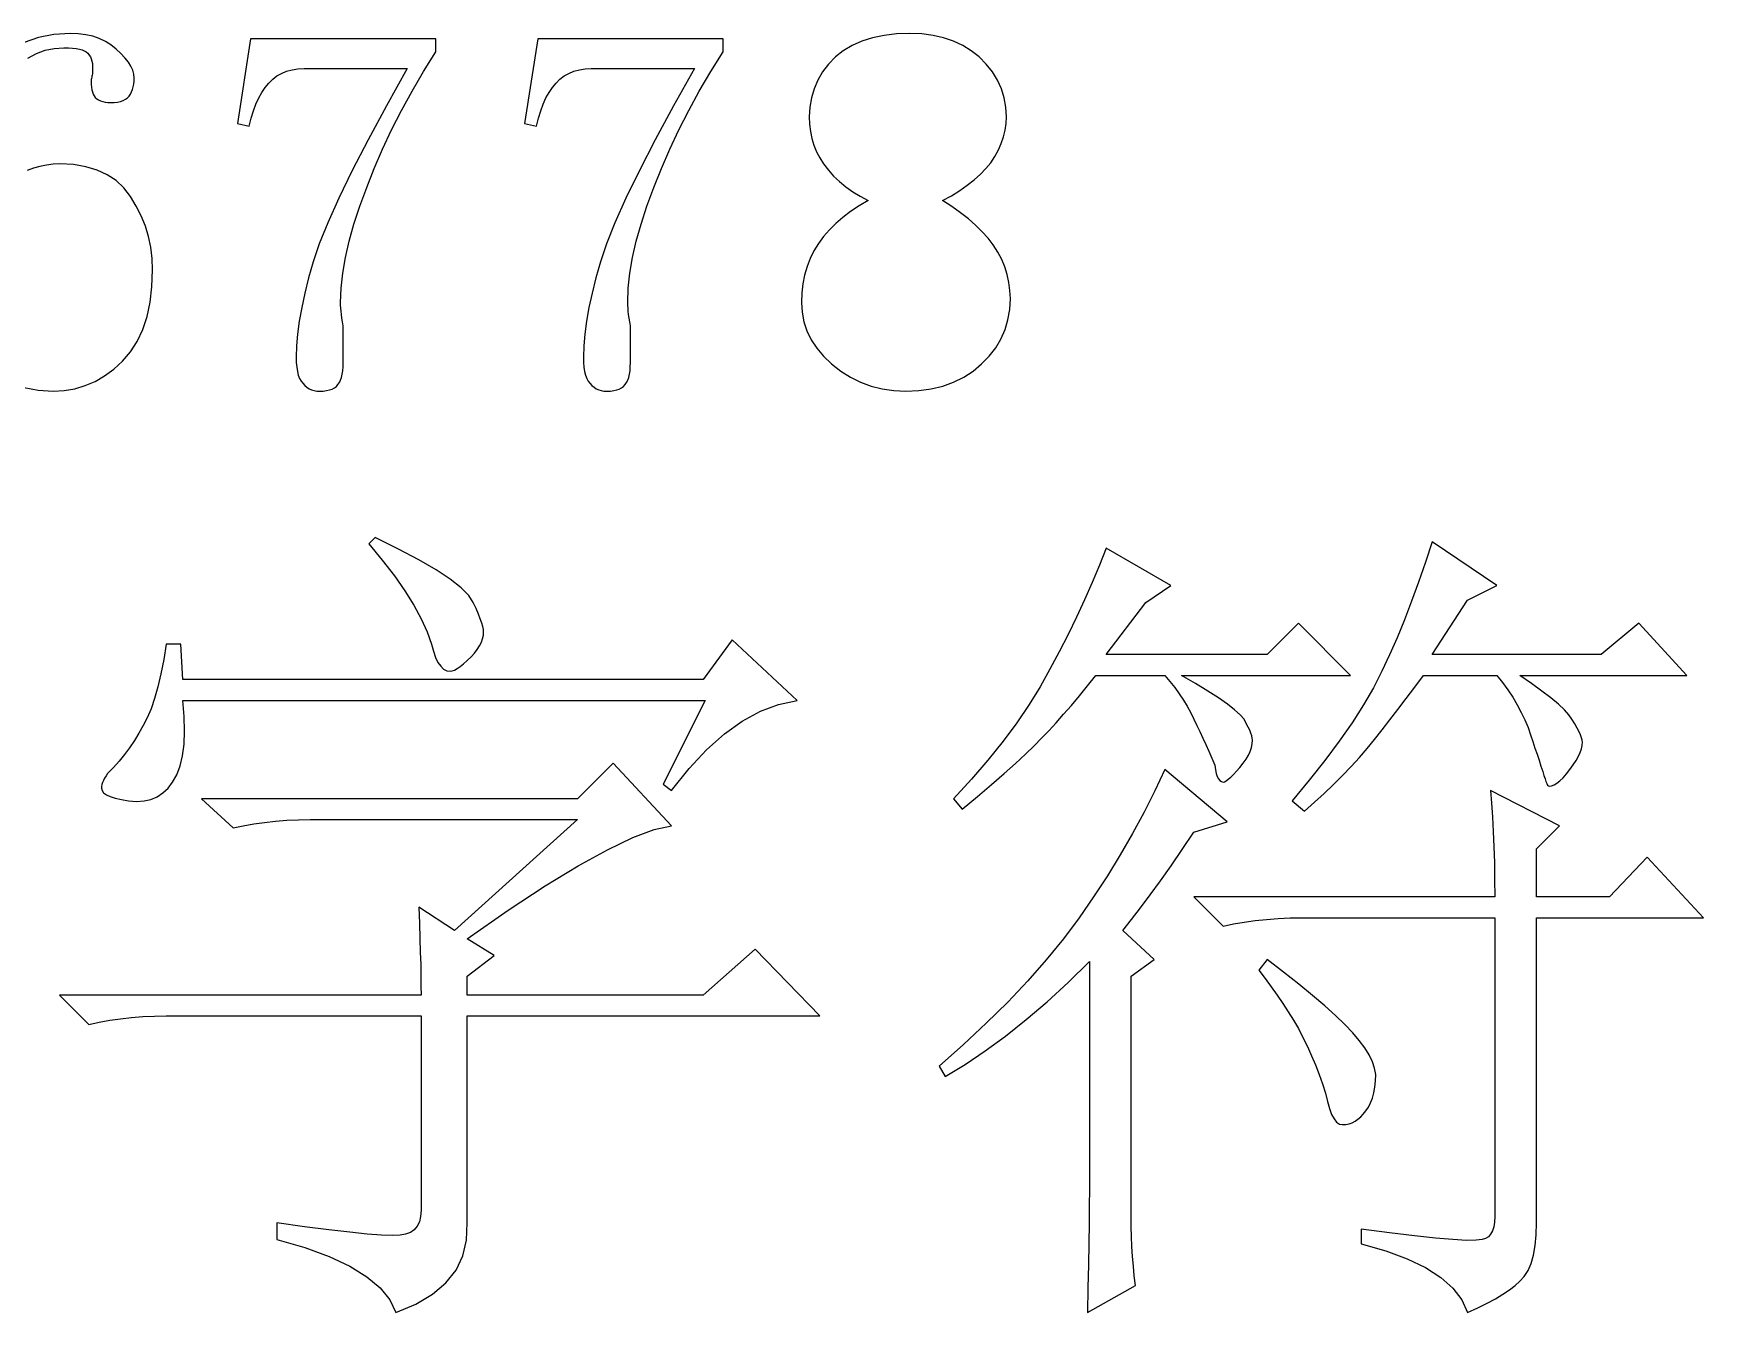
# Model space of a CAD drawing. Extents: x -190 to 190, y -140 to 140.
# Drawn here: x -134.26 to -116.49, y -122.02 to -108.41 of the extents above; entities that cross this region are included whole.
import ezdxf

# ---------------------------------------------------------------- set-up
doc = ezdxf.new("R2010")
doc.units = 0
doc.header["$MEASUREMENT"] = 0
doc.layers.get('0').update_dxf_attribs({"linetype": 'CONTINUOUS'})

msp = doc.modelspace()

# ---------------------------------------------------------------- linework, layer by layer
for points in [[(-133.865996, -108.410996), (-134.04, -108.421992), (-134.04, -108.421992), (-134.202998, -108.453994), (-134.202998, -108.453994), (-134.356006, -108.507998)], [(-134.316992, -108.672998), (-134.226992, -108.625), (-134.226992, -108.625), (-134.133994, -108.590996), (-134.133994, -108.590996), (-134.037002, -108.570996), (-134.037002, -108.570996), (-133.936006, -108.563994), (-133.936006, -108.563994), (-133.886992, -108.565), (-133.886992, -108.565), (-133.843008, -108.567002), (-133.843008, -108.567002), (-133.803994, -108.572002), (-133.803994, -108.572002), (-133.77, -108.577998), (-133.77, -108.577998), (-133.741006, -108.585), (-133.741006, -108.585), (-133.717998, -108.595), (-133.717998, -108.595), (-133.699004, -108.606006), (-133.699004, -108.606006), (-133.680996, -108.622002), (-133.680996, -108.622002), (-133.665, -108.640996), (-133.665, -108.640996), (-133.652998, -108.661006), (-133.652998, -108.661006), (-133.642998, -108.682998), (-133.642998, -108.682998), (-133.635996, -108.705996), (-133.635996, -108.705996), (-133.631006, -108.732002), (-133.631006, -108.732002), (-133.62999, -108.757998), (-133.62999, -108.757998), (-133.62999, -108.842002), (-133.62999, -108.842002), (-133.634004, -108.854004), (-133.634004, -108.854004), (-133.636992, -108.865996), (-133.636992, -108.865996), (-133.638994, -108.877998), (-133.638994, -108.877998), (-133.641006, -108.888994), (-133.641006, -108.888994), (-133.642998, -108.901006), (-133.642998, -108.901006), (-133.644004, -108.912998), (-133.644004, -108.912998), (-133.644004, -108.925), (-133.644004, -108.925), (-133.642998, -108.956006), (-133.642998, -108.956006), (-133.641006, -108.984004), (-133.641006, -108.984004), (-133.635996, -109.01), (-133.635996, -109.01), (-133.62999, -109.034004), (-133.62999, -109.034004), (-133.623008, -109.056006), (-133.623008, -109.056006), (-133.613008, -109.075), (-133.613008, -109.075), (-133.601992, -109.092002), (-133.601992, -109.092002), (-133.58501, -109.107002), (-133.58501, -109.107002), (-133.566006, -109.118994), (-133.566006, -109.118994), (-133.543994, -109.128994), (-133.543994, -109.128994), (-133.521006, -109.137002), (-133.521006, -109.137002), (-133.495, -109.142998), (-133.495, -109.142998), (-133.466006, -109.145996), (-133.466006, -109.145996), (-133.435996, -109.147002), (-133.435996, -109.147002), (-133.397998, -109.145996), (-133.397998, -109.145996), (-133.362998, -109.142002), (-133.362998, -109.142002), (-133.332002, -109.135), (-133.332002, -109.135), (-133.304004, -109.125), (-133.304004, -109.125), (-133.27999, -109.112002), (-133.27999, -109.112002), (-133.258994, -109.095996), (-133.258994, -109.095996), (-133.240996, -109.077998), (-133.240996, -109.077998), (-133.225996, -109.057002), (-133.225996, -109.057002), (-133.213994, -109.034004), (-133.213994, -109.034004), (-133.203994, -109.007998), (-133.203994, -109.007998), (-133.195996, -108.98), (-133.195996, -108.98), (-133.19001, -108.95), (-133.19001, -108.95), (-133.186992, -108.917998), (-133.186992, -108.917998), (-133.185996, -108.882998), (-133.185996, -108.882998), (-133.19001, -108.842998), (-133.19001, -108.842998), (-133.201006, -108.802002), (-133.201006, -108.802002), (-133.220996, -108.759004), (-133.220996, -108.759004), (-133.249004, -108.715996), (-133.249004, -108.715996), (-133.285, -108.671006), (-133.285, -108.671006), (-133.328008, -108.625), (-133.328008, -108.625), (-133.38, -108.577998), (-133.38, -108.577998), (-133.433994, -108.534004), (-133.433994, -108.534004), (-133.493008, -108.496006), (-133.493008, -108.496006), (-133.558008, -108.465996), (-133.558008, -108.465996), (-133.627002, -108.442002), (-133.627002, -108.442002), (-133.701992, -108.425), (-133.701992, -108.425), (-133.780996, -108.415), (-133.780996, -108.415), (-133.865996, -108.410996)], [(-130.107998, -108.815), (-129.977002, -108.606006), (-129.977002, -108.606006), (-129.977002, -108.467002), (-129.977002, -108.467002), (-131.948994, -108.467002), (-131.948994, -108.467002), (-132.088008, -109.37), (-132.088008, -109.37), (-131.962998, -109.397002), (-131.962998, -109.397002), (-131.942002, -109.312998), (-131.942002, -109.312998), (-131.917998, -109.235), (-131.917998, -109.235), (-131.890996, -109.164004), (-131.890996, -109.164004), (-131.861006, -109.097998), (-131.861006, -109.097998), (-131.828994, -109.039004), (-131.828994, -109.039004), (-131.792988, -108.985996), (-131.792988, -108.985996), (-131.75499, -108.939004), (-131.75499, -108.939004), (-131.712998, -108.898994), (-131.712998, -108.898994), (-131.667998, -108.864004), (-131.667998, -108.864004), (-131.617988, -108.836006), (-131.617988, -108.836006), (-131.565, -108.814004), (-131.565, -108.814004), (-131.506992, -108.799004), (-131.506992, -108.799004), (-131.446006, -108.788994), (-131.446006, -108.788994), (-131.38001, -108.786006), (-131.38001, -108.786006), (-130.282998, -108.786006), (-130.282998, -108.786006), (-130.503994, -109.182002), (-130.503994, -109.182002), (-130.698994, -109.544004), (-130.698994, -109.544004), (-130.867998, -109.870996), (-130.867998, -109.870996), (-131.010996, -110.165), (-131.010996, -110.165), (-131.127002, -110.425), (-131.127002, -110.425), (-131.217998, -110.65), (-131.217998, -110.65), (-131.282998, -110.841992), (-131.282998, -110.841992), (-131.330996, -111.011992), (-131.330996, -111.011992), (-131.371006, -111.174004), (-131.371006, -111.174004), (-131.403994, -111.327002), (-131.403994, -111.327002), (-131.43, -111.472002), (-131.43, -111.472002), (-131.449004, -111.608994), (-131.449004, -111.608994), (-131.46, -111.735996), (-131.46, -111.735996), (-131.463008, -111.855996), (-131.463008, -111.855996), (-131.461992, -111.912002), (-131.461992, -111.912002), (-131.457998, -111.962998), (-131.457998, -111.962998), (-131.450996, -112.008994), (-131.450996, -112.008994), (-131.440996, -112.047998), (-131.440996, -112.047998), (-131.428008, -112.082002), (-131.428008, -112.082002), (-131.412002, -112.111006), (-131.412002, -112.111006), (-131.393994, -112.132998), (-131.393994, -112.132998), (-131.373008, -112.155996), (-131.373008, -112.155996), (-131.350996, -112.173994), (-131.350996, -112.173994), (-131.327002, -112.19), (-131.327002, -112.19), (-131.300996, -112.201992), (-131.300996, -112.201992), (-131.272998, -112.21), (-131.272998, -112.21), (-131.244004, -112.215), (-131.244004, -112.215), (-131.212998, -112.217002), (-131.212998, -112.217002), (-131.175, -112.215), (-131.175, -112.215), (-131.141006, -112.210996), (-131.141006, -112.210996), (-131.11, -112.204004), (-131.11, -112.204004), (-131.082002, -112.194004), (-131.082002, -112.194004), (-131.056992, -112.180996), (-131.056992, -112.180996), (-131.035996, -112.166006), (-131.035996, -112.166006), (-131.018994, -112.147002), (-131.018994, -112.147002), (-131.004004, -112.125996), (-131.004004, -112.125996), (-130.991992, -112.1), (-130.991992, -112.1), (-130.981992, -112.07), (-130.981992, -112.07), (-130.973994, -112.035996), (-130.973994, -112.035996), (-130.968008, -111.998994), (-130.968008, -111.998994), (-130.96499, -111.957002), (-130.96499, -111.957002), (-130.962998, -111.910996), (-130.962998, -111.910996), (-130.962998, -111.849004), (-130.962998, -111.849004), (-130.962998, -111.789004), (-130.962998, -111.789004), (-130.962998, -111.730996), (-130.962998, -111.730996), (-130.962998, -111.675), (-130.962998, -111.675), (-130.962998, -111.622002), (-130.962998, -111.622002), (-130.962998, -111.570996), (-130.962998, -111.570996), (-130.962998, -111.521992), (-130.962998, -111.521992), (-130.970996, -111.48), (-130.970996, -111.48), (-130.977002, -111.44), (-130.977002, -111.44), (-130.981992, -111.402002), (-130.981992, -111.402002), (-130.986006, -111.365996), (-130.986006, -111.365996), (-130.989004, -111.332002), (-130.989004, -111.332002), (-130.990996, -111.300996), (-130.990996, -111.300996), (-130.990996, -111.272002), (-130.990996, -111.272002), (-130.98501, -111.122002), (-130.98501, -111.122002), (-130.968008, -110.962998), (-130.968008, -110.962998), (-130.94001, -110.795996), (-130.94001, -110.795996), (-130.9, -110.621992), (-130.9, -110.621992), (-130.849004, -110.439004), (-130.849004, -110.439004), (-130.787002, -110.248994), (-130.787002, -110.248994), (-130.712998, -110.05), (-130.712998, -110.05), (-130.633994, -109.847002), (-130.633994, -109.847002), (-130.546006, -109.642998), (-130.546006, -109.642998), (-130.448994, -109.437998), (-130.448994, -109.437998), (-130.344004, -109.232002), (-130.344004, -109.232002), (-130.22999, -109.024004), (-130.22999, -109.024004), (-130.107998, -108.815)], [(-127.051992, -108.815), (-126.921992, -108.606006), (-126.921992, -108.606006), (-126.921992, -108.467002), (-126.921992, -108.467002), (-128.894004, -108.467002), (-128.894004, -108.467002), (-129.032998, -109.37), (-129.032998, -109.37), (-128.907998, -109.397002), (-128.907998, -109.397002), (-128.887002, -109.312998), (-128.887002, -109.312998), (-128.861992, -109.235), (-128.861992, -109.235), (-128.836006, -109.164004), (-128.836006, -109.164004), (-128.805996, -109.097998), (-128.805996, -109.097998), (-128.773008, -109.039004), (-128.773008, -109.039004), (-128.737998, -108.985996), (-128.737998, -108.985996), (-128.699004, -108.939004), (-128.699004, -108.939004), (-128.657998, -108.898994), (-128.657998, -108.898994), (-128.611992, -108.864004), (-128.611992, -108.864004), (-128.562998, -108.836006), (-128.562998, -108.836006), (-128.509004, -108.814004), (-128.509004, -108.814004), (-128.451006, -108.799004), (-128.451006, -108.799004), (-128.39, -108.788994), (-128.39, -108.788994), (-128.324004, -108.786006), (-128.324004, -108.786006), (-127.226992, -108.786006), (-127.226992, -108.786006), (-127.447988, -109.182002), (-127.447988, -109.182002), (-127.643008, -109.544004), (-127.643008, -109.544004), (-127.812002, -109.870996), (-127.812002, -109.870996), (-127.955, -110.165), (-127.955, -110.165), (-128.071992, -110.425), (-128.071992, -110.425), (-128.162998, -110.65), (-128.162998, -110.65), (-128.226992, -110.841992), (-128.226992, -110.841992), (-128.27501, -111.011992), (-128.27501, -111.011992), (-128.315996, -111.174004), (-128.315996, -111.174004), (-128.349004, -111.327002), (-128.349004, -111.327002), (-128.37499, -111.472002), (-128.37499, -111.472002), (-128.392998, -111.608994), (-128.392998, -111.608994), (-128.404004, -111.735996), (-128.404004, -111.735996), (-128.407998, -111.855996), (-128.407998, -111.855996), (-128.406006, -111.912002), (-128.406006, -111.912002), (-128.401992, -111.962998), (-128.401992, -111.962998), (-128.39501, -112.008994), (-128.39501, -112.008994), (-128.38499, -112.047998), (-128.38499, -112.047998), (-128.372002, -112.082002), (-128.372002, -112.082002), (-128.356992, -112.111006), (-128.356992, -112.111006), (-128.337998, -112.132998), (-128.337998, -112.132998), (-128.317998, -112.155996), (-128.317998, -112.155996), (-128.295, -112.173994), (-128.295, -112.173994), (-128.270996, -112.19), (-128.270996, -112.19), (-128.245, -112.201992), (-128.245, -112.201992), (-128.217998, -112.21), (-128.217998, -112.21), (-128.188994, -112.215), (-128.188994, -112.215), (-128.158008, -112.217002), (-128.158008, -112.217002), (-128.12001, -112.215), (-128.12001, -112.215), (-128.085, -112.210996), (-128.085, -112.210996), (-128.053994, -112.204004), (-128.053994, -112.204004), (-128.025996, -112.194004), (-128.025996, -112.194004), (-128.002002, -112.180996), (-128.002002, -112.180996), (-127.981006, -112.166006), (-127.981006, -112.166006), (-127.963008, -112.147002), (-127.963008, -112.147002), (-127.949004, -112.125996), (-127.949004, -112.125996), (-127.936006, -112.1), (-127.936006, -112.1), (-127.926006, -112.07), (-127.926006, -112.07), (-127.918008, -112.035996), (-127.918008, -112.035996), (-127.912002, -111.998994), (-127.912002, -111.998994), (-127.909004, -111.957002), (-127.909004, -111.957002), (-127.908008, -111.910996), (-127.908008, -111.910996), (-127.908008, -111.849004), (-127.908008, -111.849004), (-127.908008, -111.789004), (-127.908008, -111.789004), (-127.908008, -111.730996), (-127.908008, -111.730996), (-127.908008, -111.675), (-127.908008, -111.675), (-127.908008, -111.622002), (-127.908008, -111.622002), (-127.908008, -111.570996), (-127.908008, -111.570996), (-127.908008, -111.521992), (-127.908008, -111.521992), (-127.91499, -111.48), (-127.91499, -111.48), (-127.920996, -111.44), (-127.920996, -111.44), (-127.927002, -111.402002), (-127.927002, -111.402002), (-127.93, -111.365996), (-127.93, -111.365996), (-127.932998, -111.332002), (-127.932998, -111.332002), (-127.93499, -111.300996), (-127.93499, -111.300996), (-127.936006, -111.272002), (-127.936006, -111.272002), (-127.93, -111.122002), (-127.93, -111.122002), (-127.912998, -110.962998), (-127.912998, -110.962998), (-127.885, -110.795996), (-127.885, -110.795996), (-127.845, -110.621992), (-127.845, -110.621992), (-127.793994, -110.439004), (-127.793994, -110.439004), (-127.731992, -110.248994), (-127.731992, -110.248994), (-127.657998, -110.05), (-127.657998, -110.05), (-127.578008, -109.847002), (-127.578008, -109.847002), (-127.49, -109.642998), (-127.49, -109.642998), (-127.392988, -109.437998), (-127.392988, -109.437998), (-127.287998, -109.232002), (-127.287998, -109.232002), (-127.175, -109.024004), (-127.175, -109.024004), (-127.051992, -108.815)], [(-124.935996, -108.410996), (-125.077988, -108.415996), (-125.077988, -108.415996), (-125.21, -108.432002), (-125.21, -108.432002), (-125.332998, -108.457002), (-125.332998, -108.457002), (-125.446006, -108.492998), (-125.446006, -108.492998), (-125.549004, -108.539004), (-125.549004, -108.539004), (-125.642998, -108.595), (-125.642998, -108.595), (-125.727002, -108.661006), (-125.727002, -108.661006), (-125.800996, -108.738994), (-125.800996, -108.738994), (-125.862998, -108.820996), (-125.862998, -108.820996), (-125.913994, -108.907998), (-125.913994, -108.907998), (-125.954004, -108.998994), (-125.954004, -108.998994), (-125.982002, -109.095), (-125.982002, -109.095), (-125.999004, -109.195), (-125.999004, -109.195), (-126.00499, -109.3), (-126.00499, -109.3), (-126.002002, -109.377998), (-126.002002, -109.377998), (-125.992998, -109.453994), (-125.992998, -109.453994), (-125.976992, -109.527998), (-125.976992, -109.527998), (-125.955, -109.599004), (-125.955, -109.599004), (-125.927002, -109.669004), (-125.927002, -109.669004), (-125.892998, -109.736006), (-125.892998, -109.736006), (-125.852002, -109.8), (-125.852002, -109.8), (-125.801992, -109.865996), (-125.801992, -109.865996), (-125.745996, -109.927998), (-125.745996, -109.927998), (-125.683994, -109.987002), (-125.683994, -109.987002), (-125.615996, -110.042998), (-125.615996, -110.042998), (-125.542998, -110.095), (-125.542998, -110.095), (-125.463994, -110.143994), (-125.463994, -110.143994), (-125.37999, -110.188994), (-125.37999, -110.188994), (-125.476006, -110.246006), (-125.476006, -110.246006), (-125.56499, -110.306006), (-125.56499, -110.306006), (-125.646992, -110.367998), (-125.646992, -110.367998), (-125.722002, -110.434004), (-125.722002, -110.434004), (-125.790996, -110.502002), (-125.790996, -110.502002), (-125.852998, -110.572998), (-125.852998, -110.572998), (-125.907998, -110.647002), (-125.907998, -110.647002), (-125.955996, -110.725), (-125.955996, -110.725), (-125.995996, -110.806006), (-125.995996, -110.806006), (-126.029004, -110.890996), (-126.029004, -110.890996), (-126.055, -110.981006), (-126.055, -110.981006), (-126.074004, -111.074004), (-126.074004, -111.074004), (-126.085, -111.170996), (-126.085, -111.170996), (-126.087998, -111.272002), (-126.087998, -111.272002), (-126.082002, -111.377998), (-126.082002, -111.377998), (-126.062002, -111.479004), (-126.062002, -111.479004), (-126.03, -111.575996), (-126.03, -111.575996), (-125.983994, -111.668994), (-125.983994, -111.668994), (-125.925, -111.757998), (-125.925, -111.757998), (-125.854004, -111.844004), (-125.854004, -111.844004), (-125.769004, -111.925), (-125.769004, -111.925), (-125.670996, -112.002998), (-125.670996, -112.002998), (-125.567998, -112.067998), (-125.567998, -112.067998), (-125.46, -112.122002), (-125.46, -112.122002), (-125.347002, -112.162998), (-125.347002, -112.162998), (-125.229004, -112.193008), (-125.229004, -112.193008), (-125.106006, -112.210996), (-125.106006, -112.210996), (-124.977002, -112.217002), (-124.977002, -112.217002), (-124.837998, -112.210996), (-124.837998, -112.210996), (-124.707002, -112.193008), (-124.707002, -112.193008), (-124.583994, -112.162998), (-124.583994, -112.162998), (-124.468994, -112.122002), (-124.468994, -112.122002), (-124.362002, -112.067998), (-124.362002, -112.067998), (-124.262998, -112.002998), (-124.262998, -112.002998), (-124.172002, -111.925), (-124.172002, -111.925), (-124.090996, -111.842998), (-124.090996, -111.842998), (-124.022002, -111.755), (-124.022002, -111.755), (-123.965996, -111.662002), (-123.965996, -111.662002), (-123.922002, -111.562002), (-123.922002, -111.562002), (-123.890996, -111.457002), (-123.890996, -111.457002), (-123.871992, -111.347002), (-123.871992, -111.347002), (-123.865996, -111.230996), (-123.865996, -111.230996), (-123.87, -111.143994), (-123.87, -111.143994), (-123.880996, -111.06), (-123.880996, -111.06), (-123.898994, -110.976006), (-123.898994, -110.976006), (-123.925, -110.895), (-123.925, -110.895), (-123.957998, -110.815), (-123.957998, -110.815), (-123.999004, -110.737998), (-123.999004, -110.737998), (-124.046992, -110.660996), (-124.046992, -110.660996), (-124.101992, -110.59), (-124.101992, -110.59), (-124.165, -110.520996), (-124.165, -110.520996), (-124.235, -110.451992), (-124.235, -110.451992), (-124.312002, -110.385), (-124.312002, -110.385), (-124.397002, -110.317998), (-124.397002, -110.317998), (-124.489004, -110.252998), (-124.489004, -110.252998), (-124.587998, -110.188994), (-124.587998, -110.188994), (-124.492998, -110.137002), (-124.492998, -110.137002), (-124.405, -110.082002), (-124.405, -110.082002), (-124.324004, -110.027002), (-124.324004, -110.027002), (-124.25, -109.968994), (-124.25, -109.968994), (-124.183994, -109.91), (-124.183994, -109.91), (-124.126006, -109.848994), (-124.126006, -109.848994), (-124.073994, -109.785996), (-124.073994, -109.785996), (-124.03, -109.719004), (-124.03, -109.719004), (-123.992998, -109.65), (-123.992998, -109.65), (-123.962002, -109.581006), (-123.962002, -109.581006), (-123.937998, -109.512002), (-123.937998, -109.512002), (-123.920996, -109.442002), (-123.920996, -109.442002), (-123.910996, -109.370996), (-123.910996, -109.370996), (-123.907998, -109.3), (-123.907998, -109.3), (-123.914004, -109.195), (-123.914004, -109.195), (-123.931992, -109.095), (-123.931992, -109.095), (-123.961006, -108.998994), (-123.961006, -108.998994), (-124.002998, -108.907998), (-124.002998, -108.907998), (-124.057002, -108.820996), (-124.057002, -108.820996), (-124.122002, -108.738994), (-124.122002, -108.738994), (-124.199004, -108.661006), (-124.199004, -108.661006), (-124.282998, -108.595), (-124.282998, -108.595), (-124.372998, -108.539004), (-124.372998, -108.539004), (-124.471006, -108.492998), (-124.471006, -108.492998), (-124.576006, -108.457002), (-124.576006, -108.457002), (-124.687998, -108.432002), (-124.687998, -108.432002), (-124.807998, -108.415996), (-124.807998, -108.415996), (-124.935996, -108.410996)], [(-134.357002, -112.178994), (-134.207998, -112.207002), (-134.207998, -112.207002), (-134.047002, -112.217002), (-134.047002, -112.217002), (-133.93, -112.21), (-133.93, -112.21), (-133.817002, -112.190996), (-133.817002, -112.190996), (-133.707002, -112.157998), (-133.707002, -112.157998), (-133.601992, -112.112998), (-133.601992, -112.112998), (-133.500996, -112.053994), (-133.500996, -112.053994), (-133.404004, -111.982002), (-133.404004, -111.982002), (-133.311006, -111.897002), (-133.311006, -111.897002), (-133.225996, -111.799004), (-133.225996, -111.799004), (-133.154004, -111.688008), (-133.154004, -111.688008), (-133.095, -111.562002), (-133.095, -111.562002), (-133.04999, -111.422998), (-133.04999, -111.422998), (-133.017002, -111.271006), (-133.017002, -111.271006), (-132.998008, -111.105), (-132.998008, -111.105), (-132.991006, -110.925), (-132.991006, -110.925), (-132.995996, -110.803994), (-132.995996, -110.803994), (-133.01, -110.685996), (-133.01, -110.685996), (-133.035, -110.570996), (-133.035, -110.570996), (-133.067998, -110.46), (-133.067998, -110.46), (-133.112002, -110.352998), (-133.112002, -110.352998), (-133.165, -110.247998), (-133.165, -110.247998), (-133.227002, -110.147002), (-133.227002, -110.147002), (-133.296992, -110.055), (-133.296992, -110.055), (-133.378994, -109.977002), (-133.378994, -109.977002), (-133.473994, -109.913994), (-133.473994, -109.913994), (-133.580996, -109.863994), (-133.580996, -109.863994), (-133.700996, -109.829004), (-133.700996, -109.829004), (-133.833008, -109.807002), (-133.833008, -109.807002), (-133.976992, -109.8), (-133.976992, -109.8), (-134.047998, -109.802998), (-134.047998, -109.802998), (-134.119004, -109.810996), (-134.119004, -109.810996), (-134.188994, -109.825996), (-134.188994, -109.825996), (-134.257998, -109.846006), (-134.257998, -109.846006), (-134.326992, -109.870996)], [(-130.07, -114.777002), (-130.024004, -114.906992), (-130.024004, -114.906992), (-130.004004, -114.983994), (-130.004004, -114.983994), (-129.980996, -115.048994), (-129.980996, -115.048994), (-129.95499, -115.102002), (-129.95499, -115.102002), (-129.925996, -115.142998), (-129.925996, -115.142998), (-129.895, -115.172998), (-129.895, -115.172998), (-129.860996, -115.19), (-129.860996, -115.19), (-129.823994, -115.195996), (-129.823994, -115.195996), (-129.802998, -115.192998), (-129.802998, -115.192998), (-129.778994, -115.184004), (-129.778994, -115.184004), (-129.750996, -115.167998), (-129.750996, -115.167998), (-129.719004, -115.145), (-129.719004, -115.145), (-129.684004, -115.117002), (-129.684004, -115.117002), (-129.645, -115.082002), (-129.645, -115.082002), (-129.602002, -115.041006), (-129.602002, -115.041006), (-129.567002, -115.002998), (-129.567002, -115.002998), (-129.537002, -114.964004), (-129.537002, -114.964004), (-129.512002, -114.926006), (-129.512002, -114.926006), (-129.492998, -114.887998), (-129.492998, -114.887998), (-129.48, -114.85), (-129.48, -114.85), (-129.471006, -114.812002), (-129.471006, -114.812002), (-129.468994, -114.773994), (-129.468994, -114.773994), (-129.471006, -114.750996), (-129.471006, -114.750996), (-129.477988, -114.720996), (-129.477988, -114.720996), (-129.489004, -114.684004), (-129.489004, -114.684004), (-129.50499, -114.64), (-129.50499, -114.64), (-129.52501, -114.587998), (-129.52501, -114.587998), (-129.54999, -114.528994), (-129.54999, -114.528994), (-129.58001, -114.462998), (-129.58001, -114.462998), (-129.627998, -114.389004), (-129.627998, -114.389004), (-129.71, -114.307002), (-129.71, -114.307002), (-129.825996, -114.217002), (-129.825996, -114.217002), (-129.97501, -114.117998), (-129.97501, -114.117998), (-130.157988, -114.012002), (-130.157988, -114.012002), (-130.374004, -113.897002), (-130.374004, -113.897002), (-130.623994, -113.774004), (-130.623994, -113.774004), (-130.691006, -113.840996), (-130.691006, -113.840996), (-130.547002, -114.015), (-130.547002, -114.015), (-130.419004, -114.182002), (-130.419004, -114.182002), (-130.307002, -114.340996), (-130.307002, -114.340996), (-130.211992, -114.494004), (-130.211992, -114.494004), (-130.133008, -114.639004), (-130.133008, -114.639004), (-130.07, -114.777002)], [(-122.157998, -114.285), (-122.845996, -113.885), (-122.845996, -113.885), (-122.919004, -114.069004), (-122.919004, -114.069004), (-122.995, -114.252998), (-122.995, -114.252998), (-123.075996, -114.437002), (-123.075996, -114.437002), (-123.162002, -114.621992), (-123.162002, -114.621992), (-123.251992, -114.805996), (-123.251992, -114.805996), (-123.347002, -114.99), (-123.347002, -114.99), (-123.446006, -115.174004), (-123.446006, -115.174004), (-123.549004, -115.36), (-123.549004, -115.36), (-123.666006, -115.548994), (-123.666006, -115.548994), (-123.797002, -115.742998), (-123.797002, -115.742998), (-123.942998, -115.94), (-123.942998, -115.94), (-124.104004, -116.14), (-124.104004, -116.14), (-124.279004, -116.343994), (-124.279004, -116.343994), (-124.468994, -116.552002), (-124.468994, -116.552002), (-124.38, -116.662998), (-124.38, -116.662998), (-124.215996, -116.527998), (-124.215996, -116.527998), (-124.066006, -116.402002), (-124.066006, -116.402002), (-123.930996, -116.285), (-123.930996, -116.285), (-123.81, -116.177002), (-123.81, -116.177002), (-123.704004, -116.077998), (-123.704004, -116.077998), (-123.612002, -115.987998), (-123.612002, -115.987998), (-123.535, -115.907002), (-123.535, -115.907002), (-123.457998, -115.827998), (-123.457998, -115.827998), (-123.379004, -115.744004), (-123.379004, -115.744004), (-123.299004, -115.654004), (-123.299004, -115.654004), (-123.216006, -115.558994), (-123.216006, -115.558994), (-123.132002, -115.457998), (-123.132002, -115.457998), (-123.046006, -115.352002), (-123.046006, -115.352002), (-122.957998, -115.240996), (-122.957998, -115.240996), (-122.224004, -115.240996), (-122.224004, -115.240996), (-122.169004, -115.305), (-122.169004, -115.305), (-122.117002, -115.369004), (-122.117002, -115.369004), (-122.069004, -115.435), (-122.069004, -115.435), (-122.025, -115.502002), (-122.025, -115.502002), (-121.983994, -115.569004), (-121.983994, -115.569004), (-121.947002, -115.637998), (-121.947002, -115.637998), (-121.912998, -115.707002), (-121.912998, -115.707002), (-121.880996, -115.772002), (-121.880996, -115.772002), (-121.85, -115.837998), (-121.85, -115.837998), (-121.817998, -115.905996), (-121.817998, -115.905996), (-121.785996, -115.975996), (-121.785996, -115.975996), (-121.753994, -116.047002), (-121.753994, -116.047002), (-121.722998, -116.121006), (-121.722998, -116.121006), (-121.690996, -116.195996), (-121.690996, -116.195996), (-121.684004, -116.242998), (-121.684004, -116.242998), (-121.675, -116.282998), (-121.675, -116.282998), (-121.664004, -116.315996), (-121.664004, -116.315996), (-121.651006, -116.341006), (-121.651006, -116.341006), (-121.636006, -116.359004), (-121.636006, -116.359004), (-121.62, -116.37), (-121.62, -116.37), (-121.602002, -116.374004), (-121.602002, -116.374004), (-121.587002, -116.370996), (-121.587002, -116.370996), (-121.569004, -116.360996), (-121.569004, -116.360996), (-121.547998, -116.345), (-121.547998, -116.345), (-121.522002, -116.322998), (-121.522002, -116.322998), (-121.492998, -116.295), (-121.492998, -116.295), (-121.46, -116.26), (-121.46, -116.26), (-121.423994, -116.217998), (-121.423994, -116.217998), (-121.389004, -116.173994), (-121.389004, -116.173994), (-121.358994, -116.130996), (-121.358994, -116.130996), (-121.334004, -116.089004), (-121.334004, -116.089004), (-121.315, -116.047998), (-121.315, -116.047998), (-121.302002, -116.007998), (-121.302002, -116.007998), (-121.294004, -115.967998), (-121.294004, -115.967998), (-121.290996, -115.93), (-121.290996, -115.93), (-121.292998, -115.909004), (-121.292998, -115.909004), (-121.297998, -115.883994), (-121.297998, -115.883994), (-121.307002, -115.855996), (-121.307002, -115.855996), (-121.32, -115.824004), (-121.32, -115.824004), (-121.335996, -115.788994), (-121.335996, -115.788994), (-121.356006, -115.75), (-121.356006, -115.75), (-121.38, -115.707002), (-121.38, -115.707002), (-121.421006, -115.66), (-121.421006, -115.66), (-121.48, -115.606006), (-121.48, -115.606006), (-121.557002, -115.545), (-121.557002, -115.545), (-121.652002, -115.479004), (-121.652002, -115.479004), (-121.765, -115.405996), (-121.765, -115.405996), (-121.897002, -115.326006), (-121.897002, -115.326006), (-122.046006, -115.240996), (-122.046006, -115.240996), (-120.245996, -115.240996), (-120.245996, -115.240996), (-120.802002, -114.685), (-120.802002, -114.685), (-121.135, -115.017998), (-121.135, -115.017998), (-122.845996, -115.017998), (-122.845996, -115.017998), (-122.423994, -114.462998), (-122.423994, -114.462998), (-122.157998, -114.285)], [(-119.562998, -115.365), (-119.469004, -115.240996), (-119.469004, -115.240996), (-118.690996, -115.240996), (-118.690996, -115.240996), (-118.63, -115.317002), (-118.63, -115.317002), (-118.572998, -115.395), (-118.572998, -115.395), (-118.520996, -115.472998), (-118.520996, -115.472998), (-118.472998, -115.552998), (-118.472998, -115.552998), (-118.43, -115.633008), (-118.43, -115.633008), (-118.392002, -115.713994), (-118.392002, -115.713994), (-118.357998, -115.795996), (-118.357998, -115.795996), (-118.332998, -115.870996), (-118.332998, -115.870996), (-118.308994, -115.942998), (-118.308994, -115.942998), (-118.285, -116.012998), (-118.285, -116.012998), (-118.262998, -116.079004), (-118.262998, -116.079004), (-118.242002, -116.143008), (-118.242002, -116.143008), (-118.220996, -116.204004), (-118.220996, -116.204004), (-118.202002, -116.262998), (-118.202002, -116.262998), (-118.19, -116.304004), (-118.19, -116.304004), (-118.177998, -116.338994), (-118.177998, -116.338994), (-118.167998, -116.368008), (-118.167998, -116.368008), (-118.157998, -116.39), (-118.157998, -116.39), (-118.15, -116.406006), (-118.15, -116.406006), (-118.142002, -116.415), (-118.142002, -116.415), (-118.135, -116.417998), (-118.135, -116.417998), (-118.109004, -116.415), (-118.109004, -116.415), (-118.080996, -116.403994), (-118.080996, -116.403994), (-118.050996, -116.385996), (-118.050996, -116.385996), (-118.019004, -116.36), (-118.019004, -116.36), (-117.986006, -116.327998), (-117.986006, -116.327998), (-117.95, -116.287998), (-117.95, -116.287998), (-117.912998, -116.240996), (-117.912998, -116.240996), (-117.877998, -116.190996), (-117.877998, -116.190996), (-117.847998, -116.145), (-117.847998, -116.145), (-117.822998, -116.1), (-117.822998, -116.1), (-117.803994, -116.058994), (-117.803994, -116.058994), (-117.790996, -116.020996), (-117.790996, -116.020996), (-117.781992, -115.985), (-117.781992, -115.985), (-117.78, -115.952002), (-117.78, -115.952002), (-117.781992, -115.93), (-117.781992, -115.93), (-117.789004, -115.905), (-117.789004, -115.905), (-117.8, -115.874004), (-117.8, -115.874004), (-117.816006, -115.838994), (-117.816006, -115.838994), (-117.835996, -115.8), (-117.835996, -115.8), (-117.861006, -115.755996), (-117.861006, -115.755996), (-117.890996, -115.707002), (-117.890996, -115.707002), (-117.923994, -115.66), (-117.923994, -115.66), (-117.972002, -115.606006), (-117.972002, -115.606006), (-118.036006, -115.545), (-118.036006, -115.545), (-118.115996, -115.479004), (-118.115996, -115.479004), (-118.211006, -115.405996), (-118.211006, -115.405996), (-118.321006, -115.326006), (-118.321006, -115.326006), (-118.445996, -115.240996), (-118.445996, -115.240996), (-116.669004, -115.240996), (-116.669004, -115.240996), (-117.18, -114.685), (-117.18, -114.685), (-117.58, -115.017998), (-117.58, -115.017998), (-119.38, -115.017998), (-119.38, -115.017998), (-119.002002, -114.440996), (-119.002002, -114.440996), (-118.690996, -114.285), (-118.690996, -114.285), (-119.38, -113.817998), (-119.38, -113.817998), (-119.451006, -114.037002), (-119.451006, -114.037002), (-119.522998, -114.247998), (-119.522998, -114.247998), (-119.597002, -114.451992), (-119.597002, -114.451992), (-119.673994, -114.648994), (-119.673994, -114.648994), (-119.752002, -114.839004), (-119.752002, -114.839004), (-119.831006, -115.020996), (-119.831006, -115.020996), (-119.912998, -115.195996), (-119.912998, -115.195996), (-120.002998, -115.370996), (-120.002998, -115.370996), (-120.109004, -115.553994), (-120.109004, -115.553994), (-120.23, -115.742998), (-120.23, -115.742998), (-120.367002, -115.94), (-120.367002, -115.94), (-120.518994, -116.144004), (-120.518994, -116.144004), (-120.686006, -116.355), (-120.686006, -116.355), (-120.869004, -116.573994), (-120.869004, -116.573994), (-120.735, -116.685), (-120.735, -116.685), (-120.628994, -116.59), (-120.628994, -116.59), (-120.527002, -116.495), (-120.527002, -116.495), (-120.428008, -116.398994), (-120.428008, -116.398994), (-120.332998, -116.304004), (-120.332998, -116.304004), (-120.241006, -116.209004), (-120.241006, -116.209004), (-120.152998, -116.113994), (-120.152998, -116.113994), (-120.068994, -116.017998), (-120.068994, -116.017998), (-119.990996, -115.920996), (-119.990996, -115.920996), (-119.910996, -115.819004), (-119.910996, -115.819004), (-119.827998, -115.712002), (-119.827998, -115.712002), (-119.742002, -115.601006), (-119.742002, -115.601006), (-119.654004, -115.485996), (-119.654004, -115.485996), (-119.562998, -115.365)], [(-129.646006, -115.285), (-129.958008, -115.285), (-129.958008, -115.285), (-132.669004, -115.285), (-132.669004, -115.285), (-132.690996, -114.906992), (-132.690996, -114.906992), (-132.845996, -114.906992), (-132.845996, -114.906992), (-132.872998, -115.071992), (-132.872998, -115.071992), (-132.902998, -115.222998), (-132.902998, -115.222998), (-132.935, -115.36), (-132.935, -115.36), (-132.97001, -115.484004), (-132.97001, -115.484004), (-133.007002, -115.594004), (-133.007002, -115.594004), (-133.047998, -115.690996), (-133.047998, -115.690996), (-133.091006, -115.773994), (-133.091006, -115.773994), (-133.137002, -115.855), (-133.137002, -115.855), (-133.185, -115.934004), (-133.185, -115.934004), (-133.236006, -116.008994), (-133.236006, -116.008994), (-133.28999, -116.082002), (-133.28999, -116.082002), (-133.347002, -116.152998), (-133.347002, -116.152998), (-133.406992, -116.22), (-133.406992, -116.22), (-133.469004, -116.285), (-133.469004, -116.285), (-133.486006, -116.31), (-133.486006, -116.31), (-133.500996, -116.333994), (-133.500996, -116.333994), (-133.514004, -116.357002), (-133.514004, -116.357002), (-133.522998, -116.379004), (-133.522998, -116.379004), (-133.53001, -116.401006), (-133.53001, -116.401006), (-133.534004, -116.420996), (-133.534004, -116.420996), (-133.535, -116.440996), (-133.535, -116.440996), (-133.528994, -116.465), (-133.528994, -116.465), (-133.512002, -116.487998), (-133.512002, -116.487998), (-133.481992, -116.508994), (-133.481992, -116.508994), (-133.441006, -116.527998), (-133.441006, -116.527998), (-133.387998, -116.545), (-133.387998, -116.545), (-133.322998, -116.56), (-133.322998, -116.56), (-133.246006, -116.573994), (-133.246006, -116.573994), (-133.160996, -116.580996), (-133.160996, -116.580996), (-133.081006, -116.576006), (-133.081006, -116.576006), (-133.008008, -116.558994), (-133.008008, -116.558994), (-132.942002, -116.53), (-132.942002, -116.53), (-132.880996, -116.49), (-132.880996, -116.49), (-132.827002, -116.437998), (-132.827002, -116.437998), (-132.78, -116.374004), (-132.78, -116.374004), (-132.734004, -116.295996), (-132.734004, -116.295996), (-132.697998, -116.202998), (-132.697998, -116.202998), (-132.671992, -116.095), (-132.671992, -116.095), (-132.655996, -115.970996), (-132.655996, -115.970996), (-132.65, -115.832002), (-132.65, -115.832002), (-132.65499, -115.677002), (-132.65499, -115.677002), (-132.669004, -115.507002), (-132.669004, -115.507002), (-127.112998, -115.507002), (-127.112998, -115.507002), (-127.557988, -116.396006), (-127.557988, -116.396006), (-127.469004, -116.462998), (-127.469004, -116.462998), (-127.284004, -116.231006), (-127.284004, -116.231006), (-127.096992, -116.030996), (-127.096992, -116.030996), (-126.908008, -115.862998), (-126.908008, -115.862998), (-126.717998, -115.726006), (-126.717998, -115.726006), (-126.525, -115.622002), (-126.525, -115.622002), (-126.331006, -115.548994), (-126.331006, -115.548994), (-126.13501, -115.507002), (-126.13501, -115.507002), (-126.824004, -114.862998), (-126.824004, -114.862998), (-127.13499, -115.285), (-127.13499, -115.285), (-129.646006, -115.285)], [(-130.135996, -118.545), (-130.135, -118.640996), (-130.135, -118.640996), (-133.98001, -118.640996), (-133.98001, -118.640996), (-133.669004, -118.952002), (-133.669004, -118.952002), (-133.559004, -118.927998), (-133.559004, -118.927998), (-133.447002, -118.908008), (-133.447002, -118.908008), (-133.332998, -118.892002), (-133.332998, -118.892002), (-133.215, -118.878994), (-133.215, -118.878994), (-133.095, -118.87), (-133.095, -118.87), (-132.972002, -118.865), (-132.972002, -118.865), (-132.845996, -118.862998), (-132.845996, -118.862998), (-130.135, -118.862998), (-130.135, -118.862998), (-130.135, -120.93), (-130.135, -120.93), (-130.14001, -120.995), (-130.14001, -120.995), (-130.152998, -121.050996), (-130.152998, -121.050996), (-130.175996, -121.097998), (-130.175996, -121.097998), (-130.207998, -121.136006), (-130.207998, -121.136006), (-130.248994, -121.165), (-130.248994, -121.165), (-130.299004, -121.185), (-130.299004, -121.185), (-130.357998, -121.196006), (-130.357998, -121.196006), (-130.438994, -121.198994), (-130.438994, -121.198994), (-130.555, -121.193994), (-130.555, -121.193994), (-130.706992, -121.182998), (-130.706992, -121.182998), (-130.894004, -121.164004), (-130.894004, -121.164004), (-131.117002, -121.137002), (-131.117002, -121.137002), (-131.375, -121.104004), (-131.375, -121.104004), (-131.669004, -121.062998), (-131.669004, -121.062998), (-131.669004, -121.241006), (-131.669004, -121.241006), (-131.371006, -121.327002), (-131.371006, -121.327002), (-131.111992, -121.422002), (-131.111992, -121.422002), (-130.891992, -121.525), (-130.891992, -121.525), (-130.711006, -121.636006), (-130.711006, -121.636006), (-130.568994, -121.755), (-130.568994, -121.755), (-130.465996, -121.882998), (-130.465996, -121.882998), (-130.402002, -122.017998), (-130.402002, -122.017998), (-130.190996, -121.927998), (-130.190996, -121.927998), (-130.014004, -121.822998), (-130.014004, -121.822998), (-129.870996, -121.701006), (-129.870996, -121.701006), (-129.762988, -121.565), (-129.762988, -121.565), (-129.69001, -121.412998), (-129.69001, -121.412998), (-129.650996, -121.246006), (-129.650996, -121.246006), (-129.646006, -121.062998), (-129.646006, -121.062998), (-129.646006, -118.862998), (-129.646006, -118.862998), (-125.890996, -118.862998), (-125.890996, -118.862998), (-126.58, -118.152002), (-126.58, -118.152002), (-127.13499, -118.640996), (-127.13499, -118.640996), (-129.646006, -118.640996), (-129.646006, -118.640996), (-129.646006, -118.440996), (-129.646006, -118.440996), (-129.357998, -118.217998), (-129.357998, -118.217998), (-129.646006, -118.041006), (-129.646006, -118.041006), (-129.21, -117.739004), (-129.21, -117.739004), (-128.815996, -117.48), (-128.815996, -117.48), (-128.462998, -117.265), (-128.462998, -117.265), (-128.152002, -117.094004), (-128.152002, -117.094004), (-127.882002, -116.966006), (-127.882002, -116.966006), (-127.655, -116.880996), (-127.655, -116.880996), (-127.469004, -116.841006), (-127.469004, -116.841006), (-128.090996, -116.173994), (-128.090996, -116.173994), (-128.469004, -116.552002), (-128.469004, -116.552002), (-132.468994, -116.552002), (-132.468994, -116.552002), (-132.135, -116.862998), (-132.135, -116.862998), (-132.026006, -116.839004), (-132.026006, -116.839004), (-131.914004, -116.819004), (-131.914004, -116.819004), (-131.798994, -116.802998), (-131.798994, -116.802998), (-131.681992, -116.79), (-131.681992, -116.79), (-131.561992, -116.780996), (-131.561992, -116.780996), (-131.439004, -116.775996), (-131.439004, -116.775996), (-131.312998, -116.774004), (-131.312998, -116.774004), (-128.469004, -116.774004), (-128.469004, -116.774004), (-129.77999, -117.951992), (-129.77999, -117.951992), (-130.157988, -117.707002), (-130.157988, -117.707002), (-130.152002, -117.879004), (-130.152002, -117.879004), (-130.146992, -118.037002), (-130.146992, -118.037002), (-130.142998, -118.184004), (-130.142998, -118.184004), (-130.138994, -118.317002), (-130.138994, -118.317002), (-130.136992, -118.437002), (-130.136992, -118.437002), (-130.135996, -118.545)], [(-122.58, -120.995996), (-122.58, -118.440996), (-122.58, -118.440996), (-122.335, -118.262998), (-122.335, -118.262998), (-122.668994, -117.951992), (-122.668994, -117.951992), (-122.576992, -117.837998), (-122.576992, -117.837998), (-122.48, -117.712002), (-122.48, -117.712002), (-122.377002, -117.575), (-122.377002, -117.575), (-122.27, -117.425996), (-122.27, -117.425996), (-122.156006, -117.265), (-122.156006, -117.265), (-122.037002, -117.092002), (-122.037002, -117.092002), (-121.912998, -116.907002), (-121.912998, -116.907002), (-121.558008, -116.796006), (-121.558008, -116.796006), (-122.224004, -116.240996), (-122.224004, -116.240996), (-122.33, -116.469004), (-122.33, -116.469004), (-122.443994, -116.695996), (-122.443994, -116.695996), (-122.565996, -116.922002), (-122.565996, -116.922002), (-122.695996, -117.147998), (-122.695996, -117.147998), (-122.833994, -117.372002), (-122.833994, -117.372002), (-122.980996, -117.595996), (-122.980996, -117.595996), (-123.135, -117.817998), (-123.135, -117.817998), (-123.302002, -118.041006), (-123.302002, -118.041006), (-123.484004, -118.265), (-123.484004, -118.265), (-123.681006, -118.488994), (-123.681006, -118.488994), (-123.893994, -118.715), (-123.893994, -118.715), (-124.122002, -118.941006), (-124.122002, -118.941006), (-124.365, -119.167998), (-124.365, -119.167998), (-124.623994, -119.396006), (-124.623994, -119.396006), (-124.557998, -119.507002), (-124.557998, -119.507002), (-124.347002, -119.378994), (-124.347002, -119.378994), (-124.132998, -119.235), (-124.132998, -119.235), (-123.917002, -119.075996), (-123.917002, -119.075996), (-123.697998, -118.900996), (-123.697998, -118.900996), (-123.475996, -118.711006), (-123.475996, -118.711006), (-123.250996, -118.505996), (-123.250996, -118.505996), (-123.024004, -118.285), (-123.024004, -118.285), (-123.024004, -120.552002), (-123.024004, -120.552002), (-123.025, -120.707002), (-123.025, -120.707002), (-123.025996, -120.88), (-123.025996, -120.88), (-123.027998, -121.071006), (-123.027998, -121.071006), (-123.030996, -121.280996), (-123.030996, -121.280996), (-123.035996, -121.509004), (-123.035996, -121.509004), (-123.040996, -121.755), (-123.040996, -121.755), (-123.046006, -122.017998), (-123.046006, -122.017998), (-122.535, -121.73), (-122.535, -121.73), (-122.547002, -121.627998), (-122.547002, -121.627998), (-122.557002, -121.525), (-122.557002, -121.525), (-122.565, -121.421006), (-122.565, -121.421006), (-122.572002, -121.315996), (-122.572002, -121.315996), (-122.575996, -121.21), (-122.575996, -121.21), (-122.579004, -121.104004), (-122.579004, -121.104004), (-122.58, -120.995996)], [(-118.713994, -117.41), (-118.712998, -117.595996), (-118.712998, -117.595996), (-121.912998, -117.595996), (-121.912998, -117.595996), (-121.602002, -117.907002), (-121.602002, -117.907002), (-121.492002, -117.884004), (-121.492002, -117.884004), (-121.379004, -117.863994), (-121.379004, -117.863994), (-121.262002, -117.847002), (-121.262002, -117.847002), (-121.141006, -117.835), (-121.141006, -117.835), (-121.017002, -117.825996), (-121.017002, -117.825996), (-120.889004, -117.82), (-120.889004, -117.82), (-120.757998, -117.817998), (-120.757998, -117.817998), (-118.712998, -117.817998), (-118.712998, -117.817998), (-118.712998, -120.995996), (-118.712998, -120.995996), (-118.716006, -121.055996), (-118.716006, -121.055996), (-118.723994, -121.107002), (-118.723994, -121.107002), (-118.738008, -121.15), (-118.738008, -121.15), (-118.757002, -121.185), (-118.757002, -121.185), (-118.780996, -121.212002), (-118.780996, -121.212002), (-118.810996, -121.23), (-118.810996, -121.23), (-118.845996, -121.241006), (-118.845996, -121.241006), (-118.910996, -121.248994), (-118.910996, -121.248994), (-119.015, -121.25), (-119.015, -121.25), (-119.158994, -121.242002), (-119.158994, -121.242002), (-119.342998, -121.225996), (-119.342998, -121.225996), (-119.567998, -121.202002), (-119.567998, -121.202002), (-119.831006, -121.17), (-119.831006, -121.17), (-120.135, -121.13), (-120.135, -121.13), (-120.135, -121.285), (-120.135, -121.285), (-119.872998, -121.36), (-119.872998, -121.36), (-119.644004, -121.445), (-119.644004, -121.445), (-119.447998, -121.54), (-119.447998, -121.54), (-119.285996, -121.643994), (-119.285996, -121.643994), (-119.157998, -121.758994), (-119.157998, -121.758994), (-119.062998, -121.884004), (-119.062998, -121.884004), (-119.002002, -122.017998), (-119.002002, -122.017998), (-118.892998, -121.967998), (-118.892998, -121.967998), (-118.793008, -121.918994), (-118.793008, -121.918994), (-118.703994, -121.87), (-118.703994, -121.87), (-118.625, -121.822998), (-118.625, -121.822998), (-118.555, -121.775996), (-118.555, -121.775996), (-118.495996, -121.73), (-118.495996, -121.73), (-118.445996, -121.685), (-118.445996, -121.685), (-118.399004, -121.634004), (-118.399004, -121.634004), (-118.359004, -121.570996), (-118.359004, -121.570996), (-118.327002, -121.495), (-118.327002, -121.495), (-118.300996, -121.405996), (-118.300996, -121.405996), (-118.282998, -121.303994), (-118.282998, -121.303994), (-118.272002, -121.19), (-118.272002, -121.19), (-118.268994, -121.062998), (-118.268994, -121.062998), (-118.268994, -117.817998), (-118.268994, -117.817998), (-116.490996, -117.817998), (-116.490996, -117.817998), (-117.090996, -117.174004), (-117.090996, -117.174004), (-117.490996, -117.595996), (-117.490996, -117.595996), (-118.268994, -117.595996), (-118.268994, -117.595996), (-118.268994, -117.085), (-118.268994, -117.085), (-118.024004, -116.841006), (-118.024004, -116.841006), (-118.757998, -116.462998), (-118.757998, -116.462998), (-118.745996, -116.6), (-118.745996, -116.6), (-118.735996, -116.745996), (-118.735996, -116.745996), (-118.727998, -116.9), (-118.727998, -116.9), (-118.720996, -117.062002), (-118.720996, -117.062002), (-118.717002, -117.232002), (-118.717002, -117.232002), (-118.713994, -117.41)], [(-120.958994, -118.398008), (-121.135, -118.262998), (-121.135, -118.262998), (-121.224004, -118.373994), (-121.224004, -118.373994), (-121.155996, -118.462998), (-121.155996, -118.462998), (-121.09, -118.552002), (-121.09, -118.552002), (-121.027002, -118.640996), (-121.027002, -118.640996), (-120.967002, -118.73), (-120.967002, -118.73), (-120.908994, -118.817998), (-120.908994, -118.817998), (-120.853994, -118.907002), (-120.853994, -118.907002), (-120.802002, -118.996006), (-120.802002, -118.996006), (-120.752998, -119.092002), (-120.752998, -119.092002), (-120.705996, -119.188008), (-120.705996, -119.188008), (-120.661992, -119.285996), (-120.661992, -119.285996), (-120.621006, -119.383994), (-120.621006, -119.383994), (-120.582002, -119.484004), (-120.582002, -119.484004), (-120.545996, -119.584004), (-120.545996, -119.584004), (-120.512998, -119.685), (-120.512998, -119.685), (-120.492998, -119.773994), (-120.492998, -119.773994), (-120.470996, -119.847998), (-120.470996, -119.847998), (-120.447998, -119.91), (-120.447998, -119.91), (-120.422002, -119.957002), (-120.422002, -119.957002), (-120.395, -119.990996), (-120.395, -119.990996), (-120.365996, -120.012002), (-120.365996, -120.012002), (-120.335, -120.017998), (-120.335, -120.017998), (-120.297998, -120.016006), (-120.297998, -120.016006), (-120.262998, -120.008994), (-120.262998, -120.008994), (-120.228994, -119.997998), (-120.228994, -119.997998), (-120.197002, -119.981992), (-120.197002, -119.981992), (-120.167998, -119.962002), (-120.167998, -119.962002), (-120.139004, -119.937002), (-120.139004, -119.937002), (-120.112998, -119.907002), (-120.112998, -119.907002), (-120.082998, -119.872998), (-120.082998, -119.872998), (-120.057002, -119.832998), (-120.057002, -119.832998), (-120.034004, -119.787998), (-120.034004, -119.787998), (-120.015, -119.737002), (-120.015, -119.737002), (-120, -119.680996), (-120, -119.680996), (-119.987998, -119.618994), (-119.987998, -119.618994), (-119.98, -119.552002), (-119.98, -119.552002), (-119.979004, -119.487002), (-119.979004, -119.487002), (-119.990996, -119.419004), (-119.990996, -119.419004), (-120.013994, -119.349004), (-120.013994, -119.349004), (-120.049004, -119.276006), (-120.049004, -119.276006), (-120.095, -119.2), (-120.095, -119.2), (-120.154004, -119.122002), (-120.154004, -119.122002), (-120.223994, -119.041006), (-120.223994, -119.041006), (-120.307998, -118.954004), (-120.307998, -118.954004), (-120.407002, -118.859004), (-120.407002, -118.859004), (-120.522002, -118.755996), (-120.522002, -118.755996), (-120.652002, -118.645), (-120.652002, -118.645), (-120.797998, -118.525996), (-120.797998, -118.525996), (-120.958994, -118.398008)]]:
    msp.add_lwpolyline(points)

doc.saveas('drawing.dxf')
